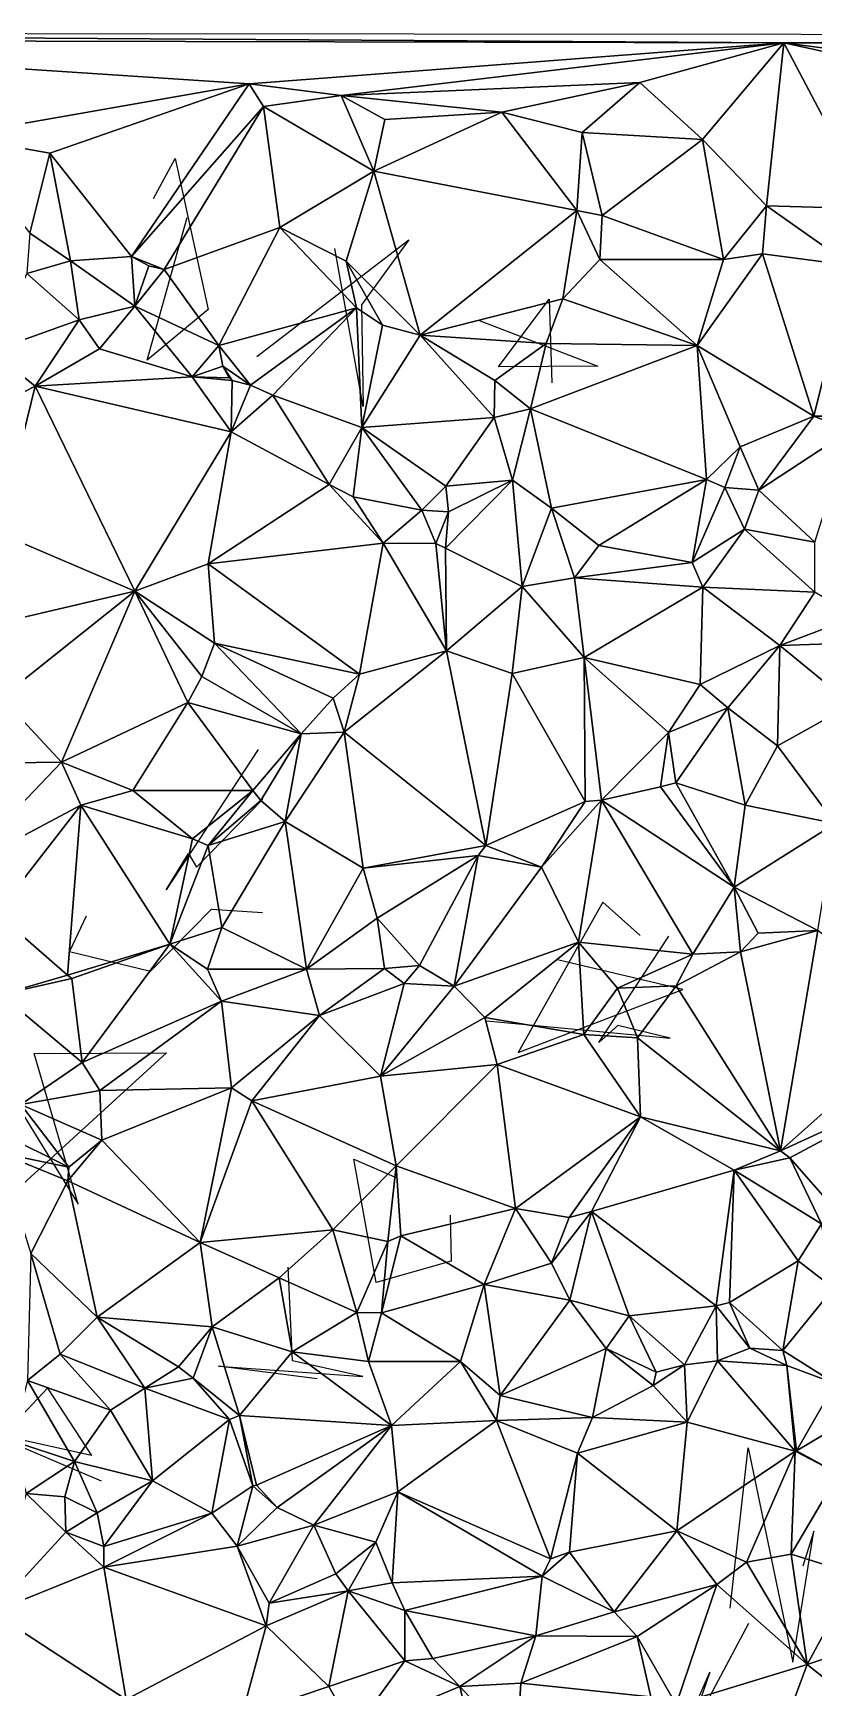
# Model space of a CAD drawing. Header units: metres. Extents: x -15.5 to 15.4, y -15.4 to 15.2.
# Drawn here: x -2.52 to 4.44, y 0.25 to 14.99 of the extents above; entities that cross this region are included whole.
import ezdxf

# ---------------------------------------------------------------- set-up
doc = ezdxf.new("R2010")
doc.units = ezdxf.units.M
doc.layers.add('CRACKS', color=1, linetype='Continuous')
doc.layers.add('STREET_MESH', color=7, linetype='Continuous')

msp = doc.modelspace()

# ---------------------------------------------------------------- linework, layer by layer
at = {"layer": 'CRACKS'}
for points in [[(-1.447, 13.518, 0.1), (-1.253, 13.875, 0.1), (-0.959, 12.529, 0.1), (-1.504, 12.078, 0.1), (-1.147, 13.35, 0.1)], [(-0.526, 12.11, 0.1), (0.828, 13.151, 0.1), (0.406, 12.571, 0.1), (0.421, 11.666, 0.1), (0.169, 13.072, 0.1)], [(1.449, 12.436, 0.1), (2.514, 12.026, 0.1), (1.627, 12.019, 0.1), (2.081, 12.623, 0.1), (2.103, 11.877, 0.1)], [(-0.515, 8.609, 0.1), (-1.335, 7.361, 0.1), (-1.135, 7.685, 0.1), (-1.064, 7.563, 0.1), (-0.473, 8.168, 0.1)], [(2.891, 6.953, 0.1), (2.557, 7.251, 0.1), (1.804, 5.911, 0.1), (3.27, 6.473, 0.1), (2.154, 6.736, 0.1)], [(-2.048, 7.125, 0.1), (-2.196, 6.81, 0.1), (-1.474, 6.636, 0.1), (-0.93, 7.187, 0.1), (-0.476, 7.158, 0.1)], [(1.524, 6.192, 0.1), (3.157, 6.039, 0.1), (2.693, 6.15, 0.1), (2.521, 5.999, 0.1), (3.145, 6.946, 0.1)], [(-2.824, 5.699, 0.1), (-2.12, 4.559, 0.1), (-2.512, 5.902, 0.1), (-1.332, 5.909, 0.1), (-2.855, 4.518, 0.1)], [(1.197, 4.463, 0.1), (1.207, 4.053, 0.1), (0.538, 3.861, 0.1), (0.338, 4.961, 0.1), (0.721, 4.793, 0.1)], [(0.012, 3.003, 0.1), (-0.867, 3.117, 0.1), (0.418, 3.026, 0.1), (-0.207, 3.165, 0.1), (-0.247, 4, 0.1)], [(-3.108, 2.161, 0.1), (-2.394, 2.92, 0.1), (-2, 2.32, 0.1), (-2.927, 2.526, 0.1), (-1.913, 2.094, 0.1)], [(3.692, 0.961, 0.1), (3.855, 2.39, 0.1), (4.252, 0.479, 0.1), (4.44, 1.646, 0.1), (4.342, 1.334, 0.1)], [(3.858, 0.823, 0.1), (2.986, -0.812, 0.1), (3.511, 0.39, 0.1), (3.268, -0.315, 0.1), (4.207, -0.51, 0.1)]]:
    msp.add_polyline3d(points, dxfattribs=at)
at = {"layer": 'STREET_MESH'}
for points in [[(4.172, 14.906), (14.675, 14.969), (-9.48, 14.992)], [(-6.501, 14.928), (4.172, 14.906), (-9.48, 14.992)], [(-6.501, 14.928), (-0.594, 14.539), (4.172, 14.906)], [(-0.594, 14.539), (-6.501, 14.928), (-3.238, 14.077)], [(-0.594, 14.539), (0.226, 14.437), (4.172, 14.906)], [(0.226, 14.437), (2.887, 14.552), (4.172, 14.906)], [(2.887, 14.552), (3.446, 14.043), (4.172, 14.906)], [(3.446, 14.043), (4.018, 13.454), (4.172, 14.906)], [(4.018, 13.454), (4.953, 13.426), (4.172, 14.906)], [(7.932, 14.893), (14.675, 14.969), (4.172, 14.906)], [(6.101, 14.653), (7.932, 14.893), (4.172, 14.906)], [(5.6, 14.592), (6.101, 14.653), (4.172, 14.906)], [(4.953, 13.426), (5.6, 14.592), (4.172, 14.906)], [(-2.373, 13.921), (-0.594, 14.539), (-3.238, 14.077)], [(-0.594, 14.539), (-2.373, 13.921), (-1.645, 13.002)], [(-0.468, 14.337), (-0.594, 14.539), (-1.645, 13.002)], [(-0.594, 14.539), (-0.468, 14.337), (0.226, 14.437)], [(1.658, 14.286), (2.887, 14.552), (0.226, 14.437)], [(2.887, 14.552), (1.658, 14.286), (2.373, 14.106)], [(3.446, 14.043), (2.887, 14.552), (2.373, 14.106)], [(-1.351, 12.885), (-0.468, 14.337), (-1.645, 13.002)], [(-0.468, 14.337), (-1.351, 12.885), (-0.321, 13.259)], [(-0.468, 14.337), (0.518, 13.762), (0.226, 14.437)], [(0.518, 13.762), (-0.468, 14.337), (-0.321, 13.259)], [(0.614, 14.222), (1.658, 14.286), (0.226, 14.437)], [(0.518, 13.762), (0.614, 14.222), (0.226, 14.437)], [(0.614, 14.222), (0.518, 13.762), (1.658, 14.286)], [(0.518, 13.762), (2.327, 13.41), (1.658, 14.286)], [(1.658, 14.286), (2.327, 13.41), (2.373, 14.106)], [(-2.55, 13.211), (-2.373, 13.921), (-3.238, 14.077)], [(2.327, 13.41), (2.553, 13.366), (2.373, 14.106)], [(2.553, 13.366), (3.446, 14.043), (2.373, 14.106)], [(3.635, 12.976), (3.446, 14.043), (2.553, 13.366)], [(3.446, 14.043), (3.635, 12.976), (4.018, 13.454)], [(-2.188, 12.962), (-2.373, 13.921), (-2.55, 13.211)], [(-2.373, 13.921), (-2.188, 12.962), (-1.645, 13.002)], [(0.518, 13.762), (-0.321, 13.259), (0.27, 12.96)], [(0.931, 12.3), (0.518, 13.762), (0.27, 12.96)], [(0.931, 12.3), (2.327, 13.41), (0.518, 13.762)], [(3.635, 12.976), (3.981, 13.026), (4.018, 13.454)], [(3.981, 13.026), (4.773, 12.922), (4.018, 13.454)], [(4.773, 12.922), (4.953, 13.426), (4.018, 13.454)], [(2.327, 13.41), (0.931, 12.3), (2.202, 12.625)], [(2.53, 12.974), (2.327, 13.41), (2.202, 12.625)], [(2.327, 13.41), (2.53, 12.974), (2.553, 13.366)], [(2.53, 12.974), (3.635, 12.976), (2.553, 13.366)], [(-2.576, 12.85), (-2.188, 12.962), (-2.55, 13.211)], [(-1.351, 12.885), (-0.866, 12.209), (-0.321, 13.259)], [(-0.866, 12.209), (0.362, 12.544), (-0.321, 13.259)], [(-0.321, 13.259), (0.362, 12.544), (0.27, 12.96)], [(-2.188, 12.962), (-1.613, 12.56), (-1.645, 13.002)], [(-1.613, 12.56), (-1.489, 12.92), (-1.645, 13.002)], [(-1.489, 12.92), (-1.351, 12.885), (-1.645, 13.002)], [(2.53, 12.974), (2.202, 12.625), (3.4, 12.21)], [(3.635, 12.976), (2.53, 12.974), (3.4, 12.21)], [(3.981, 13.026), (3.635, 12.976), (3.4, 12.21)], [(4.438, 11.58), (3.981, 13.026), (3.4, 12.21)], [(3.981, 13.026), (4.438, 11.58), (4.773, 12.922)], [(-2.892, 12.157), (-2.11, 12.438), (-2.576, 12.85)], [(-2.11, 12.438), (-2.188, 12.962), (-2.576, 12.85)], [(-2.188, 12.962), (-2.11, 12.438), (-1.613, 12.56)], [(-1.351, 12.885), (-1.489, 12.92), (-1.613, 12.56)], [(-0.866, 12.209), (-1.351, 12.885), (-1.613, 12.56)], [(0.362, 12.544), (0.594, 12.391), (0.27, 12.96)], [(0.594, 12.391), (0.931, 12.3), (0.27, 12.96)], [(4.773, 12.922), (4.438, 11.58), (4.9, 11.579)], [(-1.613, 12.56), (-2.11, 12.438), (-1.93, 12.179)], [(-1.613, 12.56), (-1.93, 12.179), (-1.103, 11.929)], [(-0.866, 12.209), (-1.613, 12.56), (-1.103, 11.929)], [(-0.583, 11.856), (0.362, 12.544), (-0.866, 12.209)], [(0.362, 12.544), (-0.583, 11.856), (-0.385, 11.766)], [(0.411, 11.478), (0.362, 12.544), (-0.385, 11.766)], [(0.362, 12.544), (0.411, 11.478), (0.594, 12.391)], [(0.931, 12.3), (2.053, 12.227), (2.202, 12.625)], [(2.202, 12.625), (2.053, 12.227), (3.4, 12.21)], [(-2.11, 12.438), (-2.892, 12.157), (-2.502, 11.848)], [(-1.93, 12.179), (-2.11, 12.438), (-2.502, 11.848)], [(0.411, 11.478), (0.931, 12.3), (0.594, 12.391)], [(0.411, 11.478), (1.59, 11.567), (0.931, 12.3)], [(2.053, 12.227), (0.931, 12.3), (1.595, 11.897)], [(0.931, 12.3), (1.59, 11.567), (1.595, 11.897)], [(-2.892, 12.157), (-3.64, 11.262), (-2.502, 11.848)], [(-1.93, 12.179), (-2.502, 11.848), (-1.103, 11.929)], [(-0.829, 12.025), (-0.866, 12.209), (-1.103, 11.929)], [(-0.829, 12.025), (-0.583, 11.856), (-0.866, 12.209)], [(1.914, 11.645), (2.053, 12.227), (1.595, 11.897)], [(2.053, 12.227), (1.914, 11.645), (3.4, 12.21)], [(1.914, 11.645), (3.481, 11.016), (3.4, 12.21)], [(3.782, 11.305), (4.438, 11.58), (3.4, 12.21)], [(3.481, 11.016), (3.782, 11.305), (3.4, 12.21)], [(-0.774, 11.921), (-0.829, 12.025), (-1.103, 11.929)], [(-0.583, 11.856), (-0.829, 12.025), (-0.745, 11.898)], [(-0.829, 12.025), (-0.774, 11.921), (-0.745, 11.898)], [(-3.64, 11.262), (-2.827, 10.537), (-2.502, 11.848)], [(-2.502, 11.848), (-2.827, 10.537), (-1.614, 10.02)], [(-2.502, 11.848), (-0.756, 11.439), (-1.103, 11.929)], [(-0.756, 11.439), (-2.502, 11.848), (-1.614, 10.02)], [(-0.756, 11.439), (-0.745, 11.898), (-1.103, 11.929)], [(-0.745, 11.898), (-0.774, 11.921), (-1.103, 11.929)], [(-0.583, 11.856), (-0.745, 11.898), (-0.756, 11.439)], [(-0.583, 11.856), (-0.756, 11.439), (-0.385, 11.766)], [(1.59, 11.567), (1.914, 11.645), (1.595, 11.897)], [(-0.385, 11.766), (-0.756, 11.439), (0.117, 10.97)], [(0.411, 11.478), (-0.385, 11.766), (0.117, 10.97)], [(1.59, 11.567), (0.411, 11.478), (1.159, 10.956)], [(1.754, 11.01), (1.59, 11.567), (1.159, 10.956)], [(1.914, 11.645), (1.59, 11.567), (1.754, 11.01)], [(1.914, 11.645), (1.754, 11.01), (2.099, 10.761)], [(3.481, 11.016), (1.914, 11.645), (2.099, 10.761)], [(4.438, 11.58), (3.782, 11.305), (3.949, 10.919)], [(4.761, 11.453), (4.438, 11.58), (3.949, 10.919)], [(4.438, 11.58), (4.761, 11.453), (4.9, 11.579)], [(-0.959, 10.263), (-0.756, 11.439), (-1.614, 10.02)], [(-0.756, 11.439), (-0.959, 10.263), (0.117, 10.97)], [(0.332, 10.861), (0.411, 11.478), (0.117, 10.97)], [(0.411, 11.478), (0.332, 10.861), (0.945, 10.742)], [(0.411, 11.478), (0.945, 10.742), (1.159, 10.956)], [(4.449, 10.456), (4.761, 11.453), (3.949, 10.919)], [(3.645, 10.944), (3.782, 11.305), (3.481, 11.016)], [(3.782, 11.305), (3.645, 10.944), (3.949, 10.919)], [(-0.959, 10.263), (0.6, 10.447), (0.117, 10.97)], [(0.6, 10.447), (0.332, 10.861), (0.117, 10.97)], [(0.945, 10.742), (1.182, 10.726), (1.159, 10.956)], [(1.754, 11.01), (1.155, 10.405), (1.838, 10.063)], [(1.155, 10.405), (1.754, 11.01), (1.182, 10.726)], [(1.182, 10.726), (1.754, 11.01), (1.159, 10.956)], [(2.099, 10.761), (1.754, 11.01), (1.838, 10.063)], [(2.521, 10.428), (3.481, 11.016), (2.099, 10.761)], [(2.521, 10.428), (3.354, 10.276), (3.481, 11.016)], [(3.354, 10.276), (3.645, 10.944), (3.481, 11.016)], [(3.645, 10.944), (3.354, 10.276), (3.82, 10.574)], [(3.645, 10.944), (3.82, 10.574), (3.949, 10.919)], [(3.82, 10.574), (4.449, 10.456), (3.949, 10.919)], [(0.332, 10.861), (0.6, 10.447), (0.945, 10.742)], [(0.6, 10.447), (1.069, 10.446), (0.945, 10.742)], [(1.069, 10.446), (1.182, 10.726), (0.945, 10.742)], [(1.069, 10.446), (1.155, 10.405), (1.182, 10.726)], [(2.305, 10.14), (2.099, 10.761), (1.838, 10.063)], [(2.305, 10.14), (2.521, 10.428), (2.099, 10.761)], [(-2.827, 10.537), (-3.174, 9.655), (-1.614, 10.02)], [(3.82, 10.574), (3.354, 10.276), (3.45, 10.055)], [(3.82, 10.574), (3.45, 10.055), (4.449, 10.011)], [(4.449, 10.456), (3.82, 10.574), (4.449, 10.011)], [(0.388, 9.282), (0.6, 10.447), (-0.959, 10.263)], [(0.6, 10.447), (0.388, 9.282), (1.164, 9.489)], [(1.069, 10.446), (0.6, 10.447), (1.164, 9.489)], [(1.155, 10.405), (1.069, 10.446), (1.164, 9.489)], [(1.155, 10.405), (1.164, 9.489), (1.838, 10.063)], [(2.305, 10.14), (3.354, 10.276), (2.521, 10.428)], [(-0.904, 9.557), (-0.959, 10.263), (-1.614, 10.02)], [(-0.904, 9.557), (0.388, 9.282), (-0.959, 10.263)], [(3.354, 10.276), (2.305, 10.14), (3.45, 10.055)], [(1.838, 10.063), (1.164, 9.489), (1.75, 9.287)], [(2.392, 9.43), (1.838, 10.063), (1.75, 9.287)], [(2.392, 9.43), (2.305, 10.14), (1.838, 10.063)], [(2.305, 10.14), (2.392, 9.43), (3.45, 10.055)], [(2.392, 9.43), (3.427, 9.188), (3.45, 10.055)], [(3.427, 9.188), (4.137, 9.537), (3.45, 10.055)], [(3.45, 10.055), (4.137, 9.537), (4.449, 10.011)], [(-3.174, 9.655), (-2.802, 9.073), (-1.614, 10.02)], [(-2.802, 9.073), (-2.267, 8.496), (-1.614, 10.02)], [(-1.614, 10.02), (-2.267, 8.496), (-1.142, 9.03)], [(-1.017, 9.26), (-1.614, 10.02), (-1.142, 9.03)], [(-1.017, 9.26), (-0.904, 9.557), (-1.614, 10.02)], [(4.137, 9.537), (4.812, 9.791), (4.449, 10.011)], [(4.812, 9.791), (4.137, 9.537), (4.844, 9.559)], [(-0.132, 8.75), (-0.904, 9.557), (-1.017, 9.26)], [(-0.904, 9.557), (0.153, 9.066), (0.388, 9.282)], [(0.153, 9.066), (-0.904, 9.557), (-0.132, 8.75)], [(1.164, 9.489), (0.388, 9.282), (0.253, 8.764)], [(1.516, 7.756), (1.164, 9.489), (0.253, 8.764)], [(1.164, 9.489), (1.516, 7.756), (1.75, 9.287)], [(4.137, 9.537), (3.427, 9.188), (3.673, 8.981)], [(4.116, 8.642), (4.137, 9.537), (3.673, 8.981)], [(4.137, 9.537), (4.116, 8.642), (4.779, 9.011)], [(4.844, 9.559), (4.137, 9.537), (4.779, 9.011)], [(2.4, 8.146), (2.392, 9.43), (1.75, 9.287)], [(2.545, 8.159), (2.392, 9.43), (2.4, 8.146)], [(2.392, 9.43), (2.545, 8.159), (3.143, 8.762)], [(3.427, 9.188), (2.392, 9.43), (3.143, 8.762)], [(-0.132, 8.75), (-1.017, 9.26), (-1.142, 9.03)], [(0.388, 9.282), (0.153, 9.066), (0.253, 8.764)], [(1.516, 7.756), (2.4, 8.146), (1.75, 9.287)], [(3.427, 9.188), (3.143, 8.762), (3.673, 8.981)], [(-2.267, 8.496), (-2.802, 9.073), (-3.619, 8.48)], [(-2.267, 8.496), (-1.631, 8.244), (-1.142, 9.03)], [(-1.631, 8.244), (-0.561, 8.246), (-1.142, 9.03)], [(-0.561, 8.246), (-0.132, 8.75), (-1.142, 9.03)], [(0.153, 9.066), (-0.132, 8.75), (0.253, 8.764)], [(4.116, 8.642), (4.629, 7.95), (4.779, 9.011)], [(3.143, 8.762), (3.21, 8.314), (3.673, 8.981)], [(3.673, 8.981), (3.21, 8.314), (3.827, 8.115)], [(4.116, 8.642), (3.673, 8.981), (3.827, 8.115)], [(-0.132, 8.75), (-0.561, 8.246), (-0.492, 8.157)], [(-0.132, 8.75), (-0.492, 8.157), (-0.274, 7.969)], [(-0.274, 7.969), (0.423, 7.553), (0.253, 8.764)], [(-0.132, 8.75), (-0.274, 7.969), (0.253, 8.764)], [(0.423, 7.553), (1.516, 7.756), (0.253, 8.764)], [(2.545, 8.159), (3.072, 8.278), (3.143, 8.762)], [(3.072, 8.278), (3.21, 8.314), (3.143, 8.762)], [(4.629, 7.95), (4.116, 8.642), (3.827, 8.115)], [(-3.192, 7.531), (-2.267, 8.496), (-3.619, 8.48)], [(-2.267, 8.496), (-3.192, 7.531), (-2.095, 8.115)], [(-1.631, 8.244), (-2.267, 8.496), (-2.095, 8.115)], [(2.545, 8.159), (3.73, 7.384), (3.072, 8.278)], [(3.73, 7.384), (3.21, 8.314), (3.072, 8.278)], [(3.21, 8.314), (3.73, 7.384), (3.827, 8.115)], [(-3.192, 7.531), (-2.848, 7.15), (-2.095, 8.115)], [(-2.095, 8.115), (-2.848, 7.15), (-2.213, 6.599)], [(-1.302, 6.875), (-2.095, 8.115), (-2.213, 6.599)], [(-1.1, 7.815), (-1.631, 8.244), (-2.095, 8.115)], [(-1.302, 6.875), (-1.1, 7.815), (-2.095, 8.115)], [(-1.1, 7.815), (-0.561, 8.246), (-1.631, 8.244)], [(-0.561, 8.246), (-1.1, 7.815), (-0.961, 7.754)], [(-0.492, 8.157), (-0.561, 8.246), (-0.961, 7.754)], [(-0.274, 7.969), (-0.492, 8.157), (-0.961, 7.754)], [(1.516, 7.756), (2.01, 7.561), (2.4, 8.146)], [(2.01, 7.561), (2.545, 8.159), (2.4, 8.146)], [(2.545, 8.159), (2.01, 7.561), (2.341, 6.895)], [(2.545, 8.159), (2.341, 6.895), (3.361, 6.786)], [(3.73, 7.384), (2.545, 8.159), (3.361, 6.786)], [(3.73, 7.384), (4.629, 7.95), (3.827, 8.115)], [(-0.837, 7.023), (-0.274, 7.969), (-0.961, 7.754)], [(-0.837, 7.023), (-0.084, 6.653), (-0.274, 7.969)], [(-0.084, 6.653), (0.423, 7.553), (-0.274, 7.969)], [(-1.1, 7.815), (-1.302, 6.875), (-0.961, 7.754)], [(4.475, 6.999), (4.629, 7.95), (3.73, 7.384)], [(-1.302, 6.875), (-0.837, 7.023), (-0.961, 7.754)], [(1.447, 7.667), (1.516, 7.756), (0.423, 7.553)], [(1.447, 7.667), (0.423, 7.553), (0.546, 7.108)], [(0.924, 6.687), (1.447, 7.667), (0.546, 7.108)], [(1.447, 7.667), (0.924, 6.687), (1.232, 6.501)], [(2.01, 7.561), (1.447, 7.667), (1.232, 6.501)], [(1.516, 7.756), (1.447, 7.667), (2.01, 7.561)], [(0.423, 7.553), (-0.084, 6.653), (0.546, 7.108)], [(2.341, 6.895), (2.01, 7.561), (1.232, 6.501)], [(3.786, 6.807), (3.73, 7.384), (3.361, 6.786)], [(3.73, 7.384), (3.786, 6.807), (3.942, 6.974)], [(4.475, 6.999), (3.73, 7.384), (3.942, 6.974)], [(-2.848, 7.15), (-2.806, 6.427), (-2.213, 6.599)], [(-0.084, 6.653), (0.612, 6.659), (0.546, 7.108)], [(0.612, 6.659), (0.924, 6.687), (0.546, 7.108)], [(-0.966, 6.653), (-0.837, 7.023), (-1.302, 6.875)], [(-0.966, 6.653), (-0.084, 6.653), (-0.837, 7.023)], [(3.786, 6.807), (4.475, 6.999), (3.942, 6.974)], [(4.475, 6.999), (3.786, 6.807), (4.141, 5.036)], [(5.466, 6.213), (4.475, 6.999), (4.141, 5.036)], [(-2.176, 6.569), (-1.302, 6.875), (-2.213, 6.599)], [(-2.176, 6.569), (-2.082, 5.822), (-1.302, 6.875)], [(-1.302, 6.875), (-2.082, 5.822), (-0.84, 6.367)], [(-0.966, 6.653), (-1.302, 6.875), (-0.84, 6.367)], [(1.506, 6.222), (2.341, 6.895), (1.232, 6.501)], [(1.506, 6.222), (2.39, 6.07), (2.341, 6.895)], [(3.361, 6.786), (2.341, 6.895), (2.69, 6.484)], [(2.341, 6.895), (2.39, 6.07), (2.69, 6.484)], [(3.212, 6.506), (3.361, 6.786), (2.69, 6.484)], [(3.212, 6.506), (3.786, 6.807), (3.361, 6.786)], [(4.141, 5.036), (3.786, 6.807), (3.212, 6.506)], [(-0.084, 6.653), (-0.966, 6.653), (-0.84, 6.367)], [(0.032, 6.241), (-0.084, 6.653), (-0.84, 6.367)], [(0.032, 6.241), (0.612, 6.659), (-0.084, 6.653)], [(0.612, 6.659), (0.032, 6.241), (0.786, 6.526)], [(0.924, 6.687), (0.612, 6.659), (0.786, 6.526)], [(0.924, 6.687), (0.786, 6.526), (1.232, 6.501)], [(-2.806, 6.427), (-2.176, 6.569), (-2.213, 6.599)], [(-2.082, 5.822), (-2.176, 6.569), (-2.806, 6.427)], [(0.786, 6.526), (0.032, 6.241), (0.576, 5.701)], [(0.786, 6.526), (0.576, 5.701), (1.232, 6.501)], [(0.576, 5.701), (1.506, 6.222), (1.232, 6.501)], [(2.867, 6.042), (3.212, 6.506), (2.69, 6.484)], [(4.141, 5.036), (3.212, 6.506), (2.867, 6.042)], [(-2.631, 5.447), (-2.082, 5.822), (-2.806, 6.427)], [(-2.082, 5.822), (-1.926, 5.571), (-0.84, 6.367)], [(-1.926, 5.571), (-0.751, 5.595), (-0.84, 6.367)], [(-0.751, 5.595), (0.032, 6.241), (-0.84, 6.367)], [(2.39, 6.07), (2.867, 6.042), (2.69, 6.484)], [(0.032, 6.241), (-0.751, 5.595), (-0.572, 5.479)], [(0.576, 5.701), (0.032, 6.241), (-0.572, 5.479)], [(1.506, 6.222), (0.576, 5.701), (1.616, 5.804)], [(2.39, 6.07), (1.506, 6.222), (1.616, 5.804)], [(5.466, 6.213), (4.141, 5.036), (5.566, 5.688)], [(2.895, 5.337), (2.39, 6.07), (1.616, 5.804)], [(2.39, 6.07), (2.895, 5.337), (2.867, 6.042)], [(2.895, 5.337), (4.141, 5.036), (2.867, 6.042)], [(-2.082, 5.822), (-2.631, 5.447), (-1.926, 5.571)], [(0.576, 5.701), (0.715, 4.9), (1.616, 5.804)], [(1.616, 5.804), (0.715, 4.9), (1.781, 4.521)], [(2.895, 5.337), (1.616, 5.804), (1.781, 4.521)], [(0.715, 4.9), (0.576, 5.701), (-0.572, 5.479)], [(5.566, 5.688), (4.141, 5.036), (4.224, 4.974)], [(4.626, 4.516), (5.566, 5.688), (4.224, 4.974)], [(-2.631, 5.447), (-1.907, 5.131), (-1.926, 5.571)], [(-1.907, 5.131), (-0.751, 5.595), (-1.926, 5.571)], [(-1.907, 5.131), (-1.031, 4.217), (-0.751, 5.595)], [(-0.751, 5.595), (-1.031, 4.217), (-0.572, 5.479)], [(-1.031, 4.217), (0.152, 4.332), (-0.572, 5.479)], [(0.152, 4.332), (0.715, 4.9), (-0.572, 5.479)], [(-2.631, 5.447), (-2.801, 5.186), (-2.201, 4.888)], [(-1.907, 5.131), (-2.631, 5.447), (-2.201, 4.888)], [(2.259, 4.44), (2.895, 5.337), (1.781, 4.521)], [(2.259, 4.44), (2.457, 4.495), (2.895, 5.337)], [(2.895, 5.337), (2.457, 4.495), (3.729, 4.862)], [(4.141, 5.036), (2.895, 5.337), (3.729, 4.862)], [(-2.801, 5.186), (-2.822, 5.018), (-2.201, 4.888)], [(-2.822, 5.018), (-2.21, 4.769), (-2.201, 4.888)], [(-2.21, 4.769), (-2.822, 5.018), (-2.54, 4.12)], [(-2.21, 4.769), (-1.907, 5.131), (-2.201, 4.888)], [(-1.031, 4.217), (-1.907, 5.131), (-2.21, 4.769)], [(4.141, 5.036), (3.729, 4.862), (4.224, 4.974)], [(0.715, 4.9), (0.152, 4.332), (0.642, 4.228)], [(0.756, 4.277), (0.715, 4.9), (0.642, 4.228)], [(0.715, 4.9), (0.756, 4.277), (1.781, 4.521)], [(3.729, 4.862), (4.506, 4.384), (4.224, 4.974)], [(4.506, 4.384), (4.626, 4.516), (4.224, 4.974)], [(-1.949, 3.554), (-2.21, 4.769), (-2.54, 4.12)], [(-1.949, 3.554), (-1.031, 4.217), (-2.21, 4.769)], [(3.729, 4.862), (2.457, 4.495), (3.567, 3.654)], [(3.686, 3.685), (3.729, 4.862), (3.567, 3.654)], [(3.686, 3.685), (4.299, 4.055), (3.729, 4.862)], [(4.299, 4.055), (4.506, 4.384), (3.729, 4.862)], [(0.756, 4.277), (1.499, 3.845), (1.781, 4.521)], [(1.499, 3.845), (2.1, 4.033), (1.781, 4.521)], [(2.1, 4.033), (2.259, 4.44), (1.781, 4.521)], [(2.457, 4.495), (2.1, 4.033), (2.265, 3.705)], [(2.457, 4.495), (2.259, 4.44), (2.1, 4.033)], [(2.794, 3.566), (2.457, 4.495), (2.265, 3.705)], [(2.457, 4.495), (2.794, 3.566), (3.567, 3.654)], [(-1.031, 4.217), (-0.327, 3.903), (0.152, 4.332)], [(0.152, 4.332), (-0.327, 3.903), (0.366, 3.595)], [(0.152, 4.332), (0.366, 3.595), (0.642, 4.228)], [(0.756, 4.277), (0.586, 3.593), (1.499, 3.845)], [(0.586, 3.593), (0.756, 4.277), (0.642, 4.228)], [(4.506, 4.384), (4.299, 4.055), (4.614, 3.811)], [(-1.949, 3.554), (-0.926, 3.467), (-1.031, 4.217)], [(-0.926, 3.467), (-0.327, 3.903), (-1.031, 4.217)], [(0.366, 3.595), (0.586, 3.593), (0.642, 4.228)], [(-2.54, 4.12), (-2.57, 2.99), (-2.281, 3.225)], [(-1.949, 3.554), (-2.54, 4.12), (-2.281, 3.225)], [(2.265, 3.705), (2.1, 4.033), (1.499, 3.845)], [(3.686, 3.685), (4.164, 3.255), (4.299, 4.055)], [(4.299, 4.055), (4.164, 3.255), (4.614, 3.811)], [(-0.327, 3.903), (-0.926, 3.467), (-0.21, 3.244)], [(-0.327, 3.903), (-0.21, 3.244), (0.366, 3.595)], [(0.586, 3.593), (1.29, 3.158), (1.499, 3.845)], [(1.499, 3.845), (1.29, 3.158), (1.642, 2.854)], [(2.265, 3.705), (1.499, 3.845), (1.642, 2.854)], [(2.589, 3.274), (2.265, 3.705), (1.642, 2.854)], [(2.589, 3.274), (2.794, 3.566), (2.265, 3.705)], [(4.164, 3.255), (4.63, 2.962), (4.614, 3.811)], [(-1.526, 2.921), (-1.949, 3.554), (-2.281, 3.225)], [(-1.225, 3.111), (-1.949, 3.554), (-1.526, 2.921)], [(-0.926, 3.467), (-1.949, 3.554), (-1.225, 3.111)], [(-0.21, 3.244), (0.469, 3.157), (0.366, 3.595)], [(0.469, 3.157), (0.586, 3.593), (0.366, 3.595)], [(1.29, 3.158), (0.586, 3.593), (0.469, 3.157)], [(2.794, 3.566), (2.589, 3.274), (3.034, 3.063)], [(2.794, 3.566), (3.286, 3.128), (3.567, 3.654)], [(3.286, 3.128), (2.794, 3.566), (3.034, 3.063)], [(3.286, 3.128), (3.579, 3.163), (3.567, 3.654)], [(3.869, 3.277), (3.686, 3.685), (3.567, 3.654)], [(3.579, 3.163), (3.869, 3.277), (3.567, 3.654)], [(3.869, 3.277), (4.164, 3.255), (3.686, 3.685)], [(-1.094, 3.011), (-0.926, 3.467), (-1.225, 3.111)], [(-0.926, 3.467), (-1.094, 3.011), (-0.68, 2.677)], [(-0.926, 3.467), (-0.68, 2.677), (-0.21, 3.244)], [(-0.21, 3.244), (-0.68, 2.677), (0.674, 2.588)], [(0.469, 3.157), (-0.21, 3.244), (0.674, 2.588)], [(2.466, 2.658), (2.589, 3.274), (1.642, 2.854)], [(2.589, 3.274), (2.466, 2.658), (3.007, 2.946)], [(2.589, 3.274), (3.007, 2.946), (3.034, 3.063)], [(3.869, 3.277), (3.579, 3.163), (4.198, 3.124)], [(4.164, 3.255), (3.869, 3.277), (4.198, 3.124)], [(4.63, 2.962), (4.164, 3.255), (4.198, 3.124)], [(-2.57, 2.99), (-1.83, 2.726), (-2.281, 3.225)], [(-1.83, 2.726), (-1.526, 2.921), (-2.281, 3.225)], [(-1.094, 3.011), (-1.225, 3.111), (-1.526, 2.921)], [(1.29, 3.158), (0.469, 3.157), (0.674, 2.588)], [(1.611, 2.633), (1.29, 3.158), (0.674, 2.588)], [(1.29, 3.158), (1.611, 2.633), (1.642, 2.854)], [(3.286, 3.128), (3.007, 2.946), (3.31, 2.617)], [(3.007, 2.946), (3.286, 3.128), (3.034, 3.063)], [(3.579, 3.163), (3.286, 3.128), (3.31, 2.617)], [(4.273, 2.359), (3.579, 3.163), (3.31, 2.617)], [(3.579, 3.163), (4.273, 2.359), (4.198, 3.124)], [(4.273, 2.359), (4.284, 2.363), (4.198, 3.124)], [(4.284, 2.363), (4.63, 2.962), (4.198, 3.124)], [(-2.707, 2.451), (-2.151, 2.267), (-2.57, 2.99)], [(-2.57, 2.99), (-2.151, 2.267), (-1.83, 2.726)], [(-0.769, 2.642), (-1.094, 3.011), (-1.526, 2.921)], [(-0.68, 2.677), (-1.094, 3.011), (-0.769, 2.642)], [(4.63, 2.962), (4.284, 2.363), (4.895, 2.725)], [(-1.457, 2.094), (-1.526, 2.921), (-1.83, 2.726)], [(-0.769, 2.642), (-1.526, 2.921), (-1.457, 2.094)], [(1.611, 2.633), (2.466, 2.658), (1.642, 2.854)], [(3.007, 2.946), (2.466, 2.658), (3.31, 2.617)], [(-2.151, 2.267), (-1.457, 2.094), (-1.83, 2.726)], [(-0.68, 2.677), (-0.769, 2.642), (-0.562, 2.051)], [(-0.68, 2.677), (-0.528, 2.057), (0.674, 2.588)], [(-0.528, 2.057), (-0.68, 2.677), (-0.562, 2.051)], [(2.333, 2.342), (2.466, 2.658), (1.611, 2.633)], [(2.466, 2.658), (2.333, 2.342), (3.31, 2.617)], [(4.284, 2.363), (4.66, 2.157), (4.895, 2.725)], [(-0.928, 1.806), (-0.769, 2.642), (-1.457, 2.094)], [(-0.769, 2.642), (-0.928, 1.806), (-0.562, 2.051)], [(-0.528, 2.057), (-0.344, 1.858), (0.674, 2.588)], [(-0.344, 1.858), (-0.019, 1.7), (0.674, 2.588)], [(-0.019, 1.7), (0.731, 1.996), (0.674, 2.588)], [(0.731, 1.996), (1.611, 2.633), (0.674, 2.588)], [(0.731, 1.996), (2.092, 1.4), (1.611, 2.633)], [(2.092, 1.4), (2.333, 2.342), (1.611, 2.633)], [(2.333, 2.342), (3.219, 1.65), (3.31, 2.617)], [(3.219, 1.65), (4.273, 2.359), (3.31, 2.617)], [(-2.707, 2.451), (-2.582, 1.983), (-2.151, 2.267)], [(3.84, 1.372), (4.273, 2.359), (3.219, 1.65)], [(4.273, 2.359), (3.84, 1.372), (4.236, 1.443)], [(4.66, 2.157), (4.273, 2.359), (4.236, 1.443)], [(4.66, 2.157), (4.284, 2.363), (4.273, 2.359)], [(-2.582, 1.983), (-2.237, 1.954), (-2.151, 2.267)], [(-2.151, 2.267), (-2.237, 1.954), (-1.95, 1.81)], [(-1.457, 2.094), (-2.151, 2.267), (-1.95, 1.81)], [(2.333, 2.342), (2.092, 1.4), (2.261, 1.461)], [(2.333, 2.342), (2.261, 1.461), (3.219, 1.65)], [(-1.89, 1.509), (-1.457, 2.094), (-1.95, 1.81)], [(-1.89, 1.509), (-0.928, 1.806), (-1.457, 2.094)], [(4.816, 1.261), (4.66, 2.157), (4.236, 1.443)], [(-2.228, 1.638), (-2.582, 1.983), (-2.885, 0.925)], [(-2.237, 1.954), (-2.582, 1.983), (-2.228, 1.638)], [(-2.237, 1.954), (-2.228, 1.638), (-1.95, 1.81)], [(-0.928, 1.806), (-0.702, 1.513), (-0.562, 2.051)], [(-0.702, 1.513), (-0.344, 1.858), (-0.562, 2.051)], [(-0.344, 1.858), (-0.528, 2.057), (-0.562, 2.051)], [(0.731, 1.996), (-0.019, 1.7), (0.535, 1.548)], [(0.679, 1.188), (0.731, 1.996), (0.535, 1.548)], [(0.731, 1.996), (0.679, 1.188), (2.018, 1.245)], [(2.092, 1.4), (0.731, 1.996), (2.018, 1.245)], [(-2.228, 1.638), (-1.89, 1.509), (-1.95, 1.81)], [(-0.928, 1.806), (-1.89, 1.509), (-1.889, 1.325)], [(-0.702, 1.513), (-0.928, 1.806), (-1.889, 1.325)], [(-0.344, 1.858), (-0.702, 1.513), (-0.019, 1.7)], [(-1.889, 1.325), (-2.228, 1.638), (-2.885, 0.925)], [(-1.89, 1.509), (-2.228, 1.638), (-1.889, 1.325)], [(-0.702, 1.513), (-0.417, 1.006), (-0.019, 1.7)], [(-0.417, 1.006), (0.177, 1.268), (-0.019, 1.7)], [(-0.019, 1.7), (0.177, 1.268), (0.535, 1.548)], [(3.219, 1.65), (2.261, 1.461), (2.66, 0.929)], [(3.575, 1.173), (3.219, 1.65), (2.66, 0.929)], [(3.575, 1.173), (3.84, 1.372), (3.219, 1.65)], [(-0.702, 1.513), (-1.889, 1.325), (-0.442, 0.803)], [(-0.417, 1.006), (-0.702, 1.513), (-0.442, 0.803)], [(0.177, 1.268), (0.288, 1.115), (0.535, 1.548)], [(0.288, 1.115), (0.679, 1.188), (0.535, 1.548)], [(2.261, 1.461), (2.018, 1.245), (2.66, 0.929)], [(2.261, 1.461), (2.092, 1.4), (2.018, 1.245)], [(3.84, 1.372), (3.575, 1.173), (4.38, 0.46)], [(4.236, 1.443), (3.84, 1.372), (4.38, 0.46)], [(4.816, 1.261), (4.236, 1.443), (4.38, 0.46)], [(-1.691, 0.148), (-1.889, 1.325), (-2.885, 0.925)], [(-1.889, 1.325), (-1.691, 0.148), (-0.442, 0.803)], [(0.177, 1.268), (-0.417, 1.006), (0.288, 1.115)], [(0.794, 0.941), (0.679, 1.188), (0.288, 1.115)], [(0.679, 1.188), (0.794, 0.941), (2.018, 1.245)], [(0.794, 0.941), (1.96, 0.715), (2.018, 1.245)], [(2.018, 1.245), (1.96, 0.715), (2.66, 0.929)], [(5.303, 0.767), (4.816, 1.261), (4.38, 0.46)], [(0.288, 1.115), (-0.442, 0.803), (0.114, 0.262)], [(0.288, 1.115), (-0.417, 1.006), (-0.442, 0.803)], [(0.794, 0.493), (0.288, 1.115), (0.114, 0.262)], [(0.794, 0.493), (0.794, 0.941), (0.288, 1.115)], [(2.863, 0.709), (3.575, 1.173), (2.66, 0.929)], [(3.575, 1.173), (2.863, 0.709), (3.213, 0.103)], [(3.575, 1.173), (3.213, 0.103), (4.38, 0.46)], [(-2.773, 0.14), (-1.691, 0.148), (-2.885, 0.925)], [(1.042, 0.512), (1.96, 0.715), (0.794, 0.941)], [(0.794, 0.493), (1.042, 0.512), (0.794, 0.941)], [(1.96, 0.715), (2.863, 0.709), (2.66, 0.929)], [(-1.691, 0.148), (-0.661, 0.003), (-0.442, 0.803)], [(-0.442, 0.803), (-0.661, 0.003), (0.114, 0.262)], [(4.85, 0.086), (5.303, 0.767), (4.38, 0.46)], [(1.042, 0.512), (1.282, 0.264), (1.96, 0.715)], [(1.96, 0.715), (1.282, 0.264), (1.828, 0.292)], [(2.863, 0.709), (1.96, 0.715), (1.828, 0.292)], [(2.986, 0.17), (2.863, 0.709), (1.828, 0.292)], [(2.863, 0.709), (2.986, 0.17), (3.213, 0.103)], [(0.337, -0.131), (0.794, 0.493), (0.114, 0.262)], [(0.337, -0.131), (1.282, 0.264), (0.794, 0.493)], [(1.282, 0.264), (1.042, 0.512), (0.794, 0.493)], [(3.213, 0.103), (4.051, -0.43), (4.38, 0.46)], [(4.051, -0.43), (4.85, 0.086), (4.38, 0.46)], [(-0.661, 0.003), (0.337, -0.131), (0.114, 0.262)], [(1.441, -0.413), (1.282, 0.264), (0.337, -0.131)], [(1.282, 0.264), (1.791, -0.281), (1.828, 0.292)], [(1.441, -0.413), (1.791, -0.281), (1.282, 0.264)], [(1.791, -0.281), (2.986, 0.17), (1.828, 0.292)]]:
    msp.add_3dface(points, dxfattribs=at)

doc.saveas('drawing.dxf')
